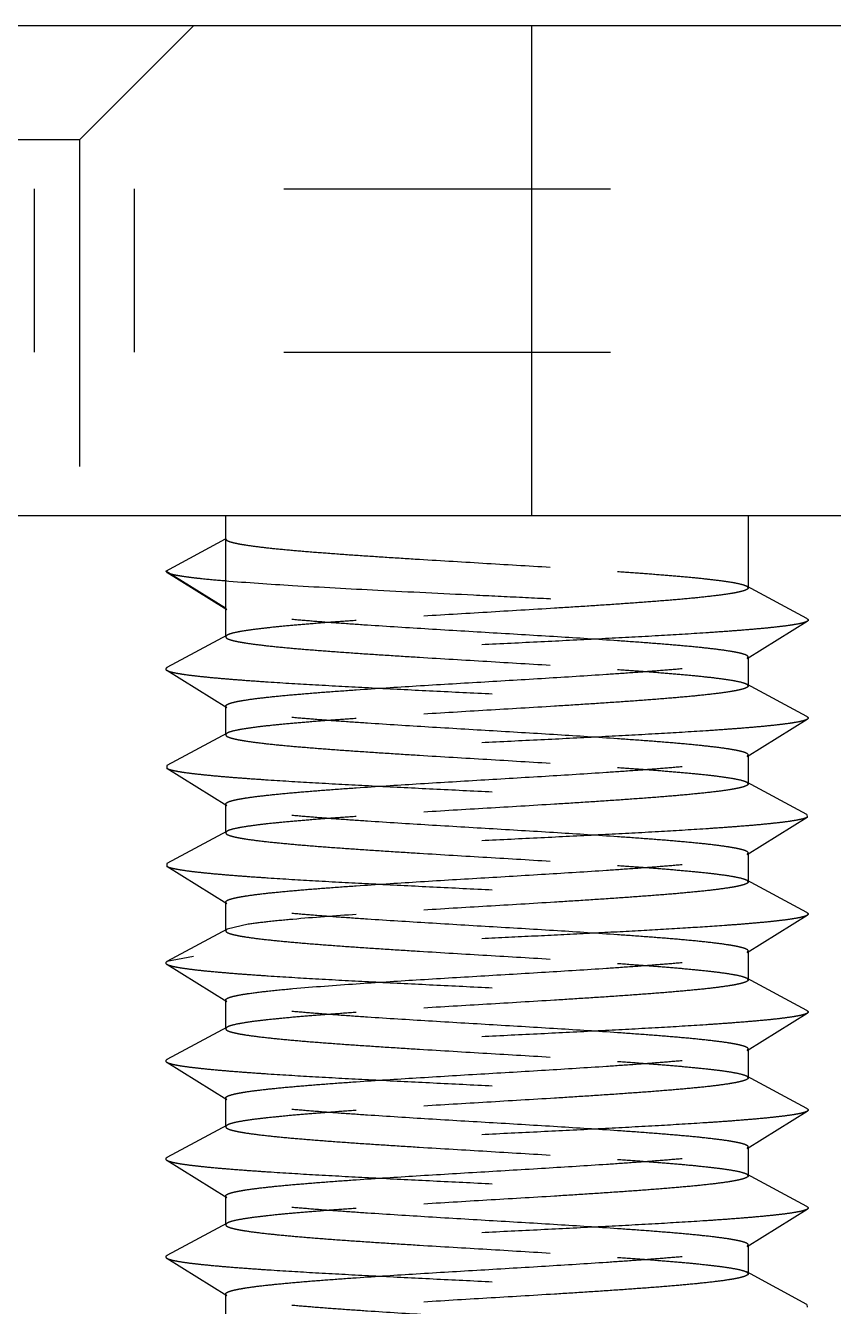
# Model space of a CAD drawing. Header units: inches. Extents: x 504 to 965, y -420 to -94.
# Drawn here: x 872.037 to 874.509, y -336.648 to -332.727 of the extents above; entities that cross this region are included whole.
import ezdxf

# ---------------------------------------------------------------- set-up
doc = ezdxf.new("R2010")
doc.units = ezdxf.units.IN
doc.header["$LTSCALE"] = 10
doc.header["$MEASUREMENT"] = 0
doc.linetypes.add('CENTER', pattern=[0.6, 0.375, -0.075, 0.075, -0.075])
doc.linetypes.add('HIDDEN', pattern=[0.2, 0.1, -0.1])
doc.layers.get('0').update_dxf_attribs({"linetype": 'CONTINUOUS'})
doc.layers.add('DEFAULT_2', color=8, linetype='HIDDEN')

msp = doc.modelspace()

# ---------------------------------------------------------------- linework, layer by layer
at = {"color": 7, "linetype": 'Continuous'}
for p, q in [((577.5555, -332.7269), (895.8513, -332.7269)), ((873.5863, -334.2269), (873.5863, -332.7269)), ((577.5555, -334.2269), (895.8513, -334.2269))]:
    msp.add_line(p, q, dxfattribs=at)
at = {"linetype": 'CENTER'}
msp.add_arc((736.7034, -1690.9897), 1356.7628, 83.2637115, 96.7362885, dxfattribs=at)
at = {"layer": 'DEFAULT_2', "color": 8, "linetype": 'HIDDEN'}
for p, q in [((872.5513, -332.7269), (872.2013, -333.0769)), ((872.2013, -333.0769), (867.9013, -333.0769)), ((872.2013, -333.0769), (872.2013, -334.2269)), ((866.827, -333.2269), (876.2204, -333.2269)), ((872.0635, -333.7269), (872.0635, -333.2269)), ((872.3696, -333.7269), (872.3696, -333.2269)), ((866.827, -333.7269), (876.2204, -333.7269)), ((872.6491, -334.2269), (872.6491, -334.5983)), ((874.2491, -334.2269), (874.2491, -334.4483)), ((872.4656, -334.3969), (872.6491, -334.2983)), ((872.6491, -334.5105), (872.4656, -334.3969)), ((872.4656, -334.3969), (872.4686, -334.4007)), ((872.4686, -334.4007), (872.6528, -334.5151)), ((874.4286, -334.5426), (874.2442, -334.443)), ((874.2442, -334.443), (874.2491, -334.4483)), ((872.6528, -334.5151), (872.6491, -334.5105)), ((874.2454, -334.6651), (874.4296, -334.5507)), ((872.654, -334.593), (872.4695, -334.6926)), ((872.654, -334.593), (872.6491, -334.5983)), ((874.2454, -334.6651), (874.2491, -334.6605)), ((874.2491, -334.6605), (874.2491, -334.7483)), ((872.4686, -334.7007), (872.6528, -334.8151)), ((874.4286, -334.8426), (874.2442, -334.743)), ((874.2442, -334.743), (874.2491, -334.7483)), ((872.6528, -334.8151), (872.6491, -334.8105)), ((872.6491, -334.8105), (872.6491, -334.8983)), ((874.2454, -334.9651), (874.4296, -334.8507)), ((872.654, -334.893), (872.4695, -334.9926)), ((872.654, -334.893), (872.6491, -334.8983)), ((874.2454, -334.9651), (874.2491, -334.9605)), ((874.2491, -334.9605), (874.2491, -335.0483)), ((872.4695, -334.9926), (872.4686, -335.0007)), ((872.4686, -335.0007), (872.6528, -335.1151)), ((874.4286, -335.1426), (874.2442, -335.043)), ((874.2442, -335.043), (874.2491, -335.0483)), ((872.6528, -335.1151), (872.6491, -335.1105)), ((872.6491, -335.1105), (872.6491, -335.1983)), ((874.2454, -335.2651), (874.4296, -335.1507)), ((874.4286, -335.1426), (874.4296, -335.1507)), ((872.654, -335.193), (872.4695, -335.2926)), ((872.654, -335.193), (872.6491, -335.1983)), ((874.2454, -335.2651), (874.2491, -335.2605)), ((874.2491, -335.2605), (874.2491, -335.3483)), ((872.4695, -335.2926), (872.4686, -335.3007)), ((872.4686, -335.3007), (872.6528, -335.4151)), ((874.4286, -335.4426), (874.2442, -335.343)), ((874.2442, -335.343), (874.2491, -335.3483)), ((872.6528, -335.4151), (872.6491, -335.4105)), ((872.6491, -335.4105), (872.6491, -335.4983)), ((874.2454, -335.5651), (874.4296, -335.4507)), ((872.654, -335.493), (872.4695, -335.5926)), ((872.654, -335.493), (872.6491, -335.4983)), ((872.7182, -335.4783), (872.654, -335.493)), ((872.5505, -335.577), (872.4695, -335.5926)), ((874.2454, -335.5651), (874.2491, -335.5605)), ((874.2491, -335.5605), (874.2491, -335.6483)), ((872.4686, -335.6007), (872.6528, -335.7151)), ((874.4286, -335.7426), (874.2442, -335.643)), ((874.2442, -335.643), (874.2491, -335.6483)), ((872.6528, -335.7151), (872.6491, -335.7105)), ((872.6491, -335.7105), (872.6491, -335.7983)), ((874.2454, -335.8651), (874.4296, -335.7507)), ((872.654, -335.793), (872.4695, -335.8926)), ((872.654, -335.793), (872.6491, -335.7983)), ((874.2454, -335.8651), (874.2491, -335.8605)), ((874.2491, -335.8605), (874.2491, -335.9483)), ((872.4686, -335.9007), (872.6528, -336.0151)), ((874.4286, -336.0426), (874.2442, -335.943)), ((874.2442, -335.943), (874.2491, -335.9483)), ((872.6528, -336.0151), (872.6491, -336.0105)), ((872.6491, -336.0105), (872.6491, -336.0983)), ((874.2454, -336.1651), (874.4296, -336.0507)), ((872.654, -336.093), (872.4695, -336.1926)), ((872.654, -336.093), (872.6491, -336.0983)), ((874.2454, -336.1651), (874.2491, -336.1605)), ((874.2491, -336.1605), (874.2491, -336.2483)), ((872.4686, -336.2007), (872.6528, -336.3151)), ((874.4286, -336.3426), (874.2442, -336.243)), ((874.2442, -336.243), (874.2491, -336.2483)), ((872.6528, -336.3151), (872.6491, -336.3105)), ((872.6491, -336.3105), (872.6491, -336.3983)), ((874.2454, -336.4651), (874.4296, -336.3507)), ((872.654, -336.393), (872.4695, -336.4926)), ((872.654, -336.393), (872.6491, -336.3983)), ((874.2454, -336.4651), (874.2491, -336.4605)), ((874.2491, -336.4605), (874.2491, -336.5483)), ((872.4686, -336.5007), (872.6528, -336.6151)), ((874.4286, -336.6426), (874.2442, -336.543)), ((874.2442, -336.543), (874.2491, -336.5483)), ((872.6491, -336.6105), (872.6491, -336.6983)), ((872.6528, -336.6151), (872.6491, -336.6105)), ((874.4286, -336.6426), (874.4296, -336.6507))]:
    msp.add_line(p, q, dxfattribs=at)
for points, knots in [([(872.6491, -334.2983), (872.6491, -334.2995), (872.6505, -334.3014), (872.6531, -334.3031), (872.6576, -334.3054), (872.6655, -334.3081), (872.6774, -334.3111), (872.6926, -334.3142), (872.7192, -334.3186), (872.7602, -334.324), (872.818, -334.3301), (872.8866, -334.3362), (872.9648, -334.3423), (873.0514, -334.3485), (873.1447, -334.3547), (873.278, -334.3631), (873.4491, -334.3733), (873.6515, -334.3854), (873.7848, -334.3939), (873.8491, -334.3983)], [0, 0, 0, 0, 0.002951, 0.005145, 0.007941, 0.015462, 0.025645, 0.038495, 0.053985, 0.092669, 0.1411, 0.19848, 0.263849, 0.336102, 0.414008, 0.496243, 0.668052, 0.839852, 1, 1, 1, 1]), ([(872.4686, -334.4007), (872.4709, -334.4021), (872.4772, -334.4045), (872.4891, -334.4076), (872.5052, -334.4107), (872.5255, -334.4138), (872.55, -334.417), (872.5907, -334.4215), (872.6232, -334.4244), (872.6461, -334.4263)], [0, 0, 0, 0, 0.04471, 0.112491, 0.203751, 0.318314, 0.455838, 0.615766, 1, 1, 1, 1]), ([(873.8491, -334.3983), (873.8752, -334.4001), (873.9251, -334.4036), (873.9964, -334.4092), (874.0603, -334.4147), (874.1158, -334.4202), (874.1621, -334.4256), (874.1987, -334.431), (874.2229, -334.4357), (874.2369, -334.4398), (874.2421, -334.4419), (874.2442, -334.443)], [0, 0, 0, 0, 0.196693, 0.37717, 0.538715, 0.679239, 0.796913, 0.890175, 0.957973, 0.982173, 1, 1, 1, 1]), ([(872.6461, -334.4263), (872.7151, -334.4321), (872.8715, -334.4424), (873.1255, -334.4562), (873.3603, -334.4676), (873.5568, -334.4772), (873.7026, -334.4843), (873.8426, -334.4915), (873.9735, -334.4987), (874.0923, -334.5058), (874.1962, -334.5129), (874.2723, -334.5191), (874.324, -334.5242), (874.3554, -334.5278), (874.3814, -334.5313), (874.4022, -334.5348), (874.4174, -334.5383), (874.4256, -334.541), (874.4286, -334.5426)], [0, 0, 0, 0, 0.116215, 0.263038, 0.427014, 0.510758, 0.5931, 0.672139, 0.746052, 0.813137, 0.871851, 0.920849, 0.941346, 0.959022, 0.973777, 0.985542, 0.994277, 1, 1, 1, 1]), ([(874.2491, -334.4483), (874.2491, -334.4495), (874.2477, -334.4514), (874.2451, -334.4531), (874.2406, -334.4554), (874.2328, -334.4581), (874.2209, -334.4611), (874.2057, -334.4642), (874.1791, -334.4686), (874.1381, -334.4739), (874.0803, -334.48), (874.0117, -334.4862), (873.9334, -334.4923), (873.8469, -334.4985), (873.7536, -334.5047), (873.6202, -334.5131), (873.4492, -334.5233), (873.2467, -334.5354), (873.1134, -334.5439), (873.0491, -334.5483)], [0, 0, 0, 0, 0.002946, 0.005136, 0.007926, 0.015442, 0.025615, 0.038456, 0.053942, 0.09261, 0.141033, 0.198411, 0.263781, 0.33604, 0.413953, 0.496193, 0.668011, 0.839832, 1, 1, 1, 1]), ([(873.8491, -334.6105), (873.7879, -334.6063), (873.661, -334.5981), (873.4679, -334.5866), (873.2737, -334.575), (873.1167, -334.5652), (872.9995, -334.5571), (872.9212, -334.5512), (872.8511, -334.5453), (872.7903, -334.5395), (872.7398, -334.5336), (872.7045, -334.5286), (872.682, -334.5243), (872.6695, -334.5214), (872.66, -334.5185), (872.6548, -334.5163), (872.6528, -334.5151)], [0, 0, 0, 0, 0.153215, 0.317568, 0.482925, 0.639047, 0.710595, 0.776296, 0.835139, 0.886221, 0.928765, 0.962148, 0.975256, 0.985931, 0.994162, 1, 1, 1, 1]), ([(874.4296, -334.5507), (874.4282, -334.5516), (874.4244, -334.5532), (874.4141, -334.5565), (874.3959, -334.5602), (874.368, -334.5645), (874.3322, -334.5688), (874.2888, -334.5732), (874.2382, -334.5776), (874.1808, -334.582), (874.0921, -334.5881), (873.9683, -334.5956), (873.8075, -334.6042), (873.6343, -334.6129), (873.4548, -334.6217), (873.2751, -334.6304), (873.1013, -334.6391), (872.9396, -334.6478), (872.8148, -334.6553), (872.7252, -334.6614), (872.6669, -334.6658), (872.6154, -334.6701), (872.571, -334.6745), (872.5343, -334.6788), (872.5054, -334.6831), (872.4863, -334.6869), (872.4753, -334.6901), (872.4712, -334.6918), (872.4696, -334.6926)], [0, 0, 0, 0, 0.002611, 0.006215, 0.016495, 0.030864, 0.049236, 0.071467, 0.097374, 0.12674, 0.159315, 0.232952, 0.315766, 0.404918, 0.497344, 0.589872, 0.679323, 0.762625, 0.836921, 0.869882, 0.899668, 0.926026, 0.948731, 0.9676, 0.982482, 0.993281, 0.997144, 1, 1, 1, 1]), ([(873.0491, -334.5483), (873.023, -334.5501), (872.9731, -334.5536), (872.9018, -334.5592), (872.8379, -334.5647), (872.7825, -334.5702), (872.7361, -334.5756), (872.6995, -334.581), (872.6753, -334.5857), (872.6613, -334.5898), (872.6561, -334.5919), (872.654, -334.593)], [0, 0, 0, 0, 0.196709, 0.377163, 0.538697, 0.679227, 0.796903, 0.890174, 0.957969, 0.982175, 1, 1, 1, 1]), ([(874.4286, -334.5426), (874.4297, -334.5432), (874.4313, -334.5442), (874.4327, -334.5462), (874.4326, -334.5477), (874.4317, -334.5493), (874.4305, -334.5501), (874.4296, -334.5507)], [0, 0, 0, 0, 0.316104, 0.524236, 0.615623, 0.718573, 1, 1, 1, 1]), ([(872.6491, -334.5983), (872.6491, -334.5995), (872.6505, -334.6014), (872.6531, -334.6031), (872.6576, -334.6054), (872.6655, -334.6081), (872.6774, -334.6111), (872.6926, -334.6142), (872.7192, -334.6186), (872.7602, -334.624), (872.818, -334.6301), (872.8866, -334.6362), (872.9649, -334.6423), (873.0514, -334.6485), (873.1447, -334.6547), (873.278, -334.6631), (873.4491, -334.6733), (873.6515, -334.6854), (873.7848, -334.6939), (873.8491, -334.6983)], [0, 0, 0, 0, 0.002951, 0.005147, 0.007944, 0.015466, 0.025647, 0.038499, 0.05399, 0.092674, 0.141104, 0.198485, 0.263857, 0.336107, 0.414011, 0.496244, 0.668052, 0.839855, 1, 1, 1, 1]), ([(874.2491, -334.6605), (874.2491, -334.6593), (874.2477, -334.6574), (874.2451, -334.6556), (874.2405, -334.6533), (874.2327, -334.6507), (874.2208, -334.6476), (874.2056, -334.6446), (874.179, -334.6401), (874.138, -334.6348), (874.0802, -334.6287), (874.0116, -334.6226), (873.9333, -334.6164), (873.8781, -334.6125), (873.8491, -334.6105)], [0, 0, 0, 0, 0.008786, 0.015321, 0.023648, 0.046042, 0.076335, 0.114577, 0.160673, 0.27577, 0.419851, 0.590553, 0.785114, 1, 1, 1, 1]), ([(873.0491, -334.7605), (873.1103, -334.7563), (873.2372, -334.7481), (873.4303, -334.7366), (873.6245, -334.725), (873.7816, -334.7152), (873.8988, -334.7071), (873.9771, -334.7012), (874.0471, -334.6953), (874.1079, -334.6895), (874.1584, -334.6836), (874.1937, -334.6786), (874.2162, -334.6743), (874.2287, -334.6714), (874.2382, -334.6685), (874.2434, -334.6663), (874.2454, -334.6651)], [0, 0, 0, 0, 0.153219, 0.317585, 0.482945, 0.639064, 0.710611, 0.776315, 0.83516, 0.886237, 0.928778, 0.962155, 0.975262, 0.985932, 0.994163, 1, 1, 1, 1]), ([(872.4696, -334.6926), (872.4685, -334.6932), (872.4669, -334.6942), (872.4655, -334.6962), (872.4656, -334.6977), (872.4665, -334.6993), (872.4677, -334.7001), (872.4686, -334.7007)], [0, 0, 0, 0, 0.316081, 0.524228, 0.615626, 0.718557, 1, 1, 1, 1]), ([(872.4686, -334.7007), (872.47, -334.7016), (872.4738, -334.7032), (872.4841, -334.7065), (872.5023, -334.7102), (872.5302, -334.7145), (872.566, -334.7188), (872.6094, -334.7232), (872.66, -334.7276), (872.7174, -334.732), (872.8061, -334.7381), (872.9299, -334.7456), (873.0907, -334.7542), (873.2639, -334.7629), (873.4434, -334.7717), (873.6231, -334.7804), (873.7969, -334.7891), (873.9586, -334.7978), (874.0834, -334.8053), (874.173, -334.8114), (874.2313, -334.8158), (874.2828, -334.8201), (874.3272, -334.8245), (874.3639, -334.8288), (874.3928, -334.8331), (874.4119, -334.8369), (874.4229, -334.8401), (874.427, -334.8418), (874.4286, -334.8426)], [0, 0, 0, 0, 0.002611, 0.006216, 0.016495, 0.030865, 0.049236, 0.071467, 0.097374, 0.12674, 0.159315, 0.232952, 0.315766, 0.404918, 0.497344, 0.589872, 0.679323, 0.762625, 0.836921, 0.869882, 0.899668, 0.926025, 0.948731, 0.9676, 0.982482, 0.99328, 0.997143, 1, 1, 1, 1]), ([(873.8491, -334.6983), (873.8752, -334.7001), (873.9251, -334.7036), (873.9964, -334.7092), (874.0603, -334.7147), (874.1158, -334.7202), (874.1621, -334.7256), (874.1987, -334.731), (874.2229, -334.7357), (874.2369, -334.7398), (874.2421, -334.7419), (874.2442, -334.743)], [0, 0, 0, 0, 0.196688, 0.377164, 0.538712, 0.679237, 0.796915, 0.890178, 0.957977, 0.982175, 1, 1, 1, 1]), ([(872.6491, -334.8105), (872.6491, -334.8093), (872.6505, -334.8074), (872.6531, -334.8056), (872.6577, -334.8033), (872.6655, -334.8007), (872.6774, -334.7976), (872.6926, -334.7946), (872.7192, -334.7901), (872.7602, -334.7848), (872.818, -334.7787), (872.8867, -334.7726), (872.9649, -334.7664), (873.0201, -334.7625), (873.0491, -334.7605)], [0, 0, 0, 0, 0.008793, 0.015335, 0.023667, 0.046068, 0.076369, 0.114618, 0.160717, 0.275825, 0.419907, 0.590602, 0.785144, 1, 1, 1, 1]), ([(874.2491, -334.7483), (874.2491, -334.7495), (874.2477, -334.7514), (874.2451, -334.7531), (874.2406, -334.7554), (874.2328, -334.7581), (874.2209, -334.7611), (874.2057, -334.7642), (874.1791, -334.7686), (874.1381, -334.7739), (874.0803, -334.78), (874.0117, -334.7862), (873.9334, -334.7923), (873.8469, -334.7985), (873.7536, -334.8047), (873.6202, -334.8131), (873.4491, -334.8233), (873.2467, -334.8354), (873.1134, -334.8439), (873.0491, -334.8483)], [0, 0, 0, 0, 0.002947, 0.005136, 0.007927, 0.015443, 0.025617, 0.038458, 0.053945, 0.092616, 0.141039, 0.198415, 0.263784, 0.336042, 0.413954, 0.496196, 0.668015, 0.839831, 1, 1, 1, 1]), ([(873.8491, -334.9105), (873.7879, -334.9063), (873.661, -334.8981), (873.4679, -334.8866), (873.2737, -334.875), (873.1167, -334.8652), (872.9995, -334.8571), (872.9212, -334.8512), (872.8511, -334.8453), (872.7903, -334.8395), (872.7398, -334.8336), (872.7045, -334.8286), (872.682, -334.8243), (872.6695, -334.8214), (872.66, -334.8185), (872.6548, -334.8163), (872.6528, -334.8151)], [0, 0, 0, 0, 0.153219, 0.317574, 0.482931, 0.639056, 0.710605, 0.776306, 0.83515, 0.886228, 0.928771, 0.962153, 0.97526, 0.985931, 0.994163, 1, 1, 1, 1]), ([(874.4286, -334.8426), (874.4297, -334.8432), (874.4313, -334.8442), (874.4327, -334.8462), (874.4326, -334.8477), (874.4317, -334.8493), (874.4305, -334.8501), (874.4296, -334.8507)], [0, 0, 0, 0, 0.316082, 0.524236, 0.615651, 0.718581, 1, 1, 1, 1]), ([(874.4296, -334.8507), (874.4282, -334.8516), (874.4244, -334.8532), (874.4141, -334.8565), (874.3959, -334.8602), (874.368, -334.8645), (874.3322, -334.8688), (874.2888, -334.8732), (874.2382, -334.8776), (874.1808, -334.882), (874.0921, -334.8881), (873.9683, -334.8956), (873.8075, -334.9042), (873.6343, -334.9129), (873.4548, -334.9217), (873.2751, -334.9304), (873.1013, -334.9391), (872.9396, -334.9478), (872.8148, -334.9553), (872.7252, -334.9614), (872.6669, -334.9658), (872.6154, -334.9701), (872.571, -334.9745), (872.5343, -334.9788), (872.5054, -334.9831), (872.4863, -334.9869), (872.4753, -334.9901), (872.4712, -334.9918), (872.4695, -334.9926)], [0, 0, 0, 0, 0.002611, 0.006217, 0.016495, 0.030866, 0.049236, 0.071468, 0.097374, 0.126741, 0.159315, 0.232952, 0.315766, 0.404918, 0.497344, 0.589872, 0.679323, 0.762625, 0.836921, 0.869881, 0.899668, 0.926024, 0.948731, 0.967599, 0.982482, 0.993279, 0.997143, 1, 1, 1, 1]), ([(873.0491, -334.8483), (873.023, -334.8501), (872.9731, -334.8536), (872.9018, -334.8592), (872.8379, -334.8647), (872.7824, -334.8702), (872.7361, -334.8756), (872.6995, -334.881), (872.6753, -334.8857), (872.6613, -334.8898), (872.6561, -334.8919), (872.654, -334.893)], [0, 0, 0, 0, 0.196694, 0.377169, 0.538708, 0.679229, 0.796904, 0.89017, 0.957973, 0.982173, 1, 1, 1, 1]), ([(872.6491, -334.8983), (872.6491, -334.8995), (872.6505, -334.9014), (872.6531, -334.9031), (872.6576, -334.9054), (872.6655, -334.9081), (872.6774, -334.9111), (872.6926, -334.9142), (872.7192, -334.9186), (872.7601, -334.924), (872.818, -334.9301), (872.8866, -334.9362), (872.9648, -334.9423), (873.0514, -334.9485), (873.1447, -334.9547), (873.278, -334.9631), (873.4491, -334.9733), (873.6515, -334.9854), (873.7848, -334.9939), (873.8491, -334.9983)], [0, 0, 0, 0, 0.002951, 0.005144, 0.007939, 0.015463, 0.025642, 0.03849, 0.053982, 0.092659, 0.141089, 0.19847, 0.263839, 0.336093, 0.413997, 0.496228, 0.668038, 0.839847, 1, 1, 1, 1]), ([(874.2491, -334.9605), (874.2491, -334.9593), (874.2477, -334.9574), (874.2451, -334.9556), (874.2406, -334.9533), (874.2327, -334.9507), (874.2208, -334.9476), (874.2056, -334.9446), (874.179, -334.9401), (874.138, -334.9348), (874.0802, -334.9287), (874.0116, -334.9226), (873.9333, -334.9164), (873.8781, -334.9125), (873.8491, -334.9105)], [0, 0, 0, 0, 0.008781, 0.015312, 0.023635, 0.04602, 0.076306, 0.114544, 0.160637, 0.275732, 0.419816, 0.590523, 0.785097, 1, 1, 1, 1]), ([(873.0491, -335.0605), (873.1103, -335.0563), (873.2372, -335.0481), (873.4303, -335.0366), (873.6245, -335.025), (873.7816, -335.0152), (873.8988, -335.0071), (873.9771, -335.0012), (874.0471, -334.9953), (874.1079, -334.9895), (874.1584, -334.9836), (874.1937, -334.9786), (874.2162, -334.9743), (874.2287, -334.9714), (874.2382, -334.9685), (874.2434, -334.9663), (874.2454, -334.9651)], [0, 0, 0, 0, 0.153218, 0.317584, 0.482947, 0.639065, 0.710611, 0.776314, 0.835159, 0.886236, 0.928778, 0.962156, 0.975263, 0.985933, 0.994163, 1, 1, 1, 1]), ([(873.8491, -334.9983), (873.8752, -335.0001), (873.9251, -335.0036), (873.9964, -335.0092), (874.0603, -335.0147), (874.1158, -335.0202), (874.1621, -335.0256), (874.1987, -335.031), (874.2229, -335.0357), (874.2369, -335.0398), (874.2421, -335.0419), (874.2442, -335.043)], [0, 0, 0, 0, 0.196687, 0.377166, 0.538714, 0.67924, 0.796917, 0.890181, 0.95798, 0.982176, 1, 1, 1, 1]), ([(872.4686, -335.0007), (872.47, -335.0016), (872.4738, -335.0032), (872.4841, -335.0065), (872.5023, -335.0102), (872.5302, -335.0145), (872.566, -335.0188), (872.6094, -335.0232), (872.66, -335.0276), (872.7174, -335.032), (872.8061, -335.0381), (872.9299, -335.0456), (873.0907, -335.0542), (873.2639, -335.0629), (873.4434, -335.0717), (873.6231, -335.0804), (873.7969, -335.0891), (873.9586, -335.0978), (874.0834, -335.1053), (874.173, -335.1114), (874.2313, -335.1158), (874.2828, -335.1201), (874.3272, -335.1245), (874.3639, -335.1288), (874.3928, -335.1331), (874.4119, -335.1369), (874.4229, -335.1401), (874.427, -335.1418), (874.4286, -335.1426)], [0, 0, 0, 0, 0.002611, 0.006217, 0.016495, 0.030866, 0.049236, 0.071468, 0.097374, 0.126741, 0.159315, 0.232952, 0.315766, 0.404918, 0.497344, 0.589872, 0.679323, 0.762625, 0.836921, 0.869881, 0.899668, 0.926024, 0.948731, 0.967598, 0.982482, 0.993279, 0.997142, 1, 1, 1, 1]), ([(872.6491, -335.1105), (872.6491, -335.1093), (872.6505, -335.1074), (872.6531, -335.1056), (872.6577, -335.1033), (872.6655, -335.1006), (872.6774, -335.0976), (872.6926, -335.0946), (872.7193, -335.0901), (872.7602, -335.0848), (872.818, -335.0787), (872.8867, -335.0726), (872.9649, -335.0664), (873.0201, -335.0625), (873.0491, -335.0605)], [0, 0, 0, 0, 0.008795, 0.015339, 0.023673, 0.046078, 0.076382, 0.114633, 0.160732, 0.27584, 0.41992, 0.590611, 0.785151, 1, 1, 1, 1]), ([(874.2491, -335.0483), (874.2491, -335.0495), (874.2477, -335.0514), (874.2451, -335.0531), (874.2406, -335.0554), (874.2328, -335.0581), (874.2209, -335.0611), (874.2057, -335.0642), (874.1791, -335.0686), (874.1381, -335.0739), (874.0803, -335.08), (874.0117, -335.0862), (873.9335, -335.0923), (873.8469, -335.0985), (873.7536, -335.1047), (873.6203, -335.1131), (873.4492, -335.1233), (873.2468, -335.1354), (873.1134, -335.1439), (873.0491, -335.1483)], [0, 0, 0, 0, 0.002946, 0.005135, 0.007925, 0.01544, 0.025613, 0.038453, 0.053939, 0.092609, 0.141032, 0.198407, 0.263774, 0.33603, 0.413943, 0.496185, 0.668011, 0.839829, 1, 1, 1, 1]), ([(873.8491, -335.2105), (873.7879, -335.2063), (873.661, -335.1981), (873.4679, -335.1866), (873.2737, -335.175), (873.1167, -335.1652), (872.9995, -335.1571), (872.9212, -335.1512), (872.8511, -335.1453), (872.7903, -335.1395), (872.7398, -335.1336), (872.7045, -335.1286), (872.682, -335.1243), (872.6695, -335.1214), (872.66, -335.1185), (872.6548, -335.1163), (872.6528, -335.1151)], [0, 0, 0, 0, 0.153219, 0.317575, 0.482929, 0.639053, 0.710603, 0.776306, 0.83515, 0.886228, 0.92877, 0.962153, 0.97526, 0.985931, 0.994164, 1, 1, 1, 1]), ([(874.4296, -335.1507), (874.4282, -335.1516), (874.4244, -335.1532), (874.4141, -335.1565), (874.3959, -335.1602), (874.368, -335.1645), (874.3322, -335.1688), (874.2888, -335.1732), (874.2382, -335.1776), (874.1808, -335.182), (874.0921, -335.1881), (873.9683, -335.1956), (873.8075, -335.2042), (873.6343, -335.2129), (873.4548, -335.2217), (873.2751, -335.2304), (873.1013, -335.2391), (872.9396, -335.2478), (872.8148, -335.2553), (872.7252, -335.2614), (872.6669, -335.2658), (872.6154, -335.2701), (872.571, -335.2745), (872.5343, -335.2788), (872.5054, -335.2831), (872.4863, -335.2869), (872.4753, -335.2901), (872.4712, -335.2918), (872.4695, -335.2926)], [0, 0, 0, 0, 0.002611, 0.006217, 0.016495, 0.030866, 0.049236, 0.071468, 0.097374, 0.126741, 0.159315, 0.232952, 0.315766, 0.404918, 0.497344, 0.589872, 0.679323, 0.762625, 0.836921, 0.869881, 0.899668, 0.926024, 0.948731, 0.967598, 0.982482, 0.993279, 0.997142, 1, 1, 1, 1]), ([(873.0491, -335.1483), (873.023, -335.1501), (872.9731, -335.1536), (872.9018, -335.1592), (872.8379, -335.1647), (872.7824, -335.1702), (872.7361, -335.1756), (872.6995, -335.181), (872.6753, -335.1857), (872.6613, -335.1898), (872.6561, -335.1919), (872.654, -335.193)], [0, 0, 0, 0, 0.196695, 0.377171, 0.538714, 0.679235, 0.796907, 0.890171, 0.957972, 0.982173, 1, 1, 1, 1]), ([(872.6491, -335.1983), (872.6491, -335.1995), (872.6505, -335.2014), (872.6531, -335.2031), (872.6576, -335.2054), (872.6654, -335.2081), (872.6774, -335.2111), (872.6926, -335.2142), (872.7192, -335.2186), (872.7601, -335.2239), (872.8179, -335.23), (872.8866, -335.2362), (872.9648, -335.2423), (873.0513, -335.2485), (873.1446, -335.2547), (873.278, -335.2631), (873.4491, -335.2733), (873.6515, -335.2854), (873.7848, -335.2939), (873.8491, -335.2983)], [0, 0, 0, 0, 0.002949, 0.00514, 0.007933, 0.015453, 0.025628, 0.038472, 0.05396, 0.092632, 0.141056, 0.198435, 0.263805, 0.336061, 0.41397, 0.496206, 0.668022, 0.839839, 1, 1, 1, 1]), ([(874.2491, -335.2605), (874.2491, -335.2593), (874.2477, -335.2574), (874.2451, -335.2556), (874.2406, -335.2533), (874.2327, -335.2507), (874.2208, -335.2476), (874.2056, -335.2446), (874.179, -335.2401), (874.1381, -335.2348), (874.0802, -335.2287), (874.0116, -335.2226), (873.9334, -335.2164), (873.8781, -335.2125), (873.8491, -335.2105)], [0, 0, 0, 0, 0.008779, 0.015303, 0.023617, 0.045999, 0.076283, 0.11451, 0.160603, 0.275693, 0.419792, 0.590503, 0.785066, 1, 1, 1, 1]), ([(873.0491, -335.3605), (873.1103, -335.3563), (873.2372, -335.3481), (873.4303, -335.3366), (873.6245, -335.325), (873.7816, -335.3152), (873.8987, -335.3071), (873.977, -335.3012), (874.0471, -335.2953), (874.1079, -335.2895), (874.1584, -335.2836), (874.1937, -335.2786), (874.2162, -335.2743), (874.2287, -335.2714), (874.2382, -335.2685), (874.2434, -335.2663), (874.2454, -335.2651)], [0, 0, 0, 0, 0.153216, 0.31758, 0.482942, 0.639062, 0.710609, 0.776311, 0.835154, 0.886236, 0.928777, 0.962154, 0.975263, 0.985935, 0.994162, 1, 1, 1, 1]), ([(872.4686, -335.3007), (872.47, -335.3016), (872.4738, -335.3032), (872.4841, -335.3065), (872.5023, -335.3102), (872.5302, -335.3145), (872.566, -335.3188), (872.6094, -335.3232), (872.66, -335.3276), (872.7174, -335.332), (872.8061, -335.3381), (872.9299, -335.3456), (873.0907, -335.3542), (873.2639, -335.3629), (873.4434, -335.3717), (873.6231, -335.3804), (873.7969, -335.3891), (873.9586, -335.3978), (874.0834, -335.4053), (874.173, -335.4114), (874.2313, -335.4158), (874.2828, -335.4201), (874.3272, -335.4245), (874.3639, -335.4288), (874.3928, -335.4331), (874.4119, -335.4369), (874.4229, -335.4401), (874.427, -335.4418), (874.4286, -335.4426)], [0, 0, 0, 0, 0.00261, 0.006217, 0.016495, 0.030865, 0.049236, 0.071468, 0.097374, 0.126741, 0.159315, 0.232952, 0.315766, 0.404918, 0.497344, 0.589872, 0.679323, 0.762625, 0.836921, 0.869881, 0.899668, 0.926024, 0.948731, 0.967599, 0.982482, 0.993279, 0.997142, 1, 1, 1, 1]), ([(873.8491, -335.2983), (873.8752, -335.3001), (873.9251, -335.3036), (873.9964, -335.3092), (874.0603, -335.3147), (874.1158, -335.3202), (874.1621, -335.3256), (874.1987, -335.331), (874.2229, -335.3357), (874.2369, -335.3398), (874.2421, -335.3419), (874.2442, -335.343)], [0, 0, 0, 0, 0.196706, 0.377159, 0.538698, 0.67923, 0.796907, 0.890176, 0.957971, 0.982175, 1, 1, 1, 1]), ([(874.2491, -335.3483), (874.2491, -335.3495), (874.2477, -335.3514), (874.2451, -335.3531), (874.2406, -335.3554), (874.2328, -335.3581), (874.2208, -335.3611), (874.2056, -335.3642), (874.179, -335.3686), (874.1381, -335.3739), (874.0803, -335.38), (874.0116, -335.3862), (873.9334, -335.3923), (873.8469, -335.3985), (873.7536, -335.4047), (873.6202, -335.4131), (873.4491, -335.4233), (873.2467, -335.4354), (873.1134, -335.4439), (873.0491, -335.4483)], [0, 0, 0, 0, 0.002948, 0.005141, 0.007935, 0.015452, 0.025627, 0.038475, 0.053962, 0.092639, 0.141064, 0.198443, 0.263812, 0.336063, 0.413972, 0.496211, 0.66803, 0.839842, 1, 1, 1, 1]), ([(872.6491, -335.4105), (872.6491, -335.4093), (872.6505, -335.4074), (872.6531, -335.4056), (872.6577, -335.4033), (872.6655, -335.4007), (872.6774, -335.3976), (872.6926, -335.3946), (872.7192, -335.3901), (872.7602, -335.3848), (872.818, -335.3787), (872.8867, -335.3726), (872.9649, -335.3664), (873.0201, -335.3625), (873.0491, -335.3605)], [0, 0, 0, 0, 0.008794, 0.015336, 0.023669, 0.046072, 0.076374, 0.114624, 0.160722, 0.275827, 0.419908, 0.590601, 0.785144, 1, 1, 1, 1]), ([(873.8491, -335.5105), (873.7879, -335.5063), (873.661, -335.4981), (873.4679, -335.4866), (873.2737, -335.475), (873.1167, -335.4652), (872.9995, -335.4571), (872.9212, -335.4512), (872.8511, -335.4453), (872.7903, -335.4395), (872.7398, -335.4336), (872.7045, -335.4286), (872.682, -335.4243), (872.6695, -335.4214), (872.66, -335.4185), (872.6548, -335.4163), (872.6528, -335.4151)], [0, 0, 0, 0, 0.153218, 0.317576, 0.482929, 0.639051, 0.710601, 0.776305, 0.835151, 0.886229, 0.928771, 0.962152, 0.97526, 0.985931, 0.994163, 1, 1, 1, 1]), ([(874.4296, -335.4507), (874.4284, -335.4515), (874.4252, -335.4529), (874.4165, -335.4558), (874.4015, -335.4592), (874.3787, -335.463), (874.3495, -335.4668), (874.3143, -335.4707), (874.2731, -335.4746), (874.2262, -335.4785), (874.1536, -335.484), (874.0513, -335.4906), (873.917, -335.4984), (873.77, -335.5061), (873.6142, -335.5139), (873.4539, -335.5217), (873.2935, -335.5295), (873.1373, -335.5373), (872.9896, -335.545), (872.8544, -335.5528), (872.7355, -335.5605), (872.6359, -335.5681), (872.5765, -335.5739), (872.5505, -335.577)], [0, 0, 0, 0, 0.002373, 0.005566, 0.014479, 0.026777, 0.042414, 0.061292, 0.083297, 0.108279, 0.136075, 0.199334, 0.271367, 0.350218, 0.433747, 0.519682, 0.605686, 0.689422, 0.768611, 0.841106, 0.904935, 0.958381, 1, 1, 1, 1]), ([(873.0491, -335.4483), (872.9842, -335.4528), (872.8938, -335.4594), (872.7835, -335.4699), (872.7381, -335.4754), (872.7182, -335.4783)], [0, 0, 0, 0, 0.587233, 0.818339, 1, 1, 1, 1]), ([(874.4286, -335.4426), (874.4297, -335.4432), (874.4313, -335.4442), (874.4327, -335.4462), (874.4326, -335.4477), (874.4317, -335.4493), (874.4305, -335.4501), (874.4296, -335.4507)], [0, 0, 0, 0, 0.316234, 0.52428, 0.615716, 0.718695, 1, 1, 1, 1]), ([(872.6491, -335.4983), (872.6491, -335.4995), (872.6505, -335.5014), (872.6531, -335.5031), (872.6576, -335.5054), (872.6654, -335.5081), (872.6774, -335.5111), (872.6926, -335.5142), (872.7192, -335.5186), (872.7601, -335.5239), (872.8179, -335.53), (872.8866, -335.5362), (872.9648, -335.5423), (873.0513, -335.5485), (873.1447, -335.5547), (873.278, -335.5631), (873.4491, -335.5733), (873.6515, -335.5854), (873.7848, -335.5939), (873.8491, -335.5983)], [0, 0, 0, 0, 0.00295, 0.005141, 0.007933, 0.015451, 0.025629, 0.038473, 0.053961, 0.092635, 0.141061, 0.198439, 0.263811, 0.336068, 0.413978, 0.496216, 0.668027, 0.83984, 1, 1, 1, 1]), ([(874.2491, -335.5605), (874.2491, -335.5593), (874.2477, -335.5574), (874.2451, -335.5556), (874.2406, -335.5533), (874.2327, -335.5507), (874.2208, -335.5476), (874.2056, -335.5446), (874.179, -335.5401), (874.138, -335.5348), (874.0802, -335.5287), (874.0116, -335.5226), (873.9334, -335.5164), (873.8781, -335.5125), (873.8491, -335.5105)], [0, 0, 0, 0, 0.008781, 0.015307, 0.023623, 0.046009, 0.076296, 0.114525, 0.16062, 0.275713, 0.419813, 0.590521, 0.785076, 1, 1, 1, 1]), ([(873.0491, -335.6605), (873.1103, -335.6563), (873.2372, -335.6481), (873.4303, -335.6366), (873.6245, -335.625), (873.7815, -335.6152), (873.8987, -335.6071), (873.977, -335.6012), (874.0471, -335.5953), (874.1079, -335.5895), (874.1584, -335.5836), (874.1937, -335.5786), (874.2162, -335.5743), (874.2287, -335.5714), (874.2382, -335.5685), (874.2434, -335.5663), (874.2454, -335.5651)], [0, 0, 0, 0, 0.153216, 0.317576, 0.482938, 0.639061, 0.710608, 0.776309, 0.835151, 0.886233, 0.928775, 0.962153, 0.975263, 0.985934, 0.994162, 1, 1, 1, 1]), ([(872.4695, -335.5926), (872.4685, -335.5932), (872.4669, -335.5942), (872.4655, -335.5962), (872.4656, -335.5977), (872.4665, -335.5993), (872.4677, -335.6001), (872.4686, -335.6007)], [0, 0, 0, 0, 0.316177, 0.5242, 0.615642, 0.718646, 1, 1, 1, 1]), ([(872.4686, -335.6007), (872.47, -335.6016), (872.4738, -335.6032), (872.4841, -335.6065), (872.5023, -335.6102), (872.5302, -335.6145), (872.566, -335.6188), (872.6094, -335.6232), (872.66, -335.6276), (872.7174, -335.632), (872.8061, -335.6381), (872.9299, -335.6456), (873.0907, -335.6542), (873.2639, -335.6629), (873.4434, -335.6717), (873.6231, -335.6804), (873.7969, -335.6891), (873.9586, -335.6978), (874.0834, -335.7053), (874.173, -335.7114), (874.2313, -335.7158), (874.2828, -335.7201), (874.3272, -335.7245), (874.3639, -335.7288), (874.3928, -335.7331), (874.4119, -335.7369), (874.4229, -335.7401), (874.427, -335.7418), (874.4286, -335.7426)], [0, 0, 0, 0, 0.002609, 0.006215, 0.016495, 0.030864, 0.049236, 0.071466, 0.097374, 0.12674, 0.159315, 0.232952, 0.315767, 0.404918, 0.497345, 0.589873, 0.679323, 0.762625, 0.836921, 0.869882, 0.899668, 0.926025, 0.948731, 0.9676, 0.982482, 0.993281, 0.997142, 1, 1, 1, 1]), ([(873.8491, -335.5983), (873.8752, -335.6001), (873.9251, -335.6036), (873.9964, -335.6092), (874.0603, -335.6147), (874.1158, -335.6202), (874.1621, -335.6256), (874.1987, -335.631), (874.2229, -335.6357), (874.2369, -335.6398), (874.2421, -335.6419), (874.2442, -335.643)], [0, 0, 0, 0, 0.196709, 0.377162, 0.538697, 0.679227, 0.796903, 0.890174, 0.95797, 0.982175, 1, 1, 1, 1]), ([(872.7182, -335.6905), (872.7381, -335.6876), (872.7835, -335.6821), (872.8938, -335.6716), (872.9842, -335.6649), (873.0491, -335.6605)], [0, 0, 0, 0, 0.181661, 0.412767, 1, 1, 1, 1]), ([(874.2491, -335.6483), (874.2491, -335.6495), (874.2477, -335.6514), (874.2451, -335.6531), (874.2406, -335.6554), (874.2327, -335.6581), (874.2208, -335.6611), (874.2056, -335.6642), (874.179, -335.6686), (874.138, -335.674), (874.0802, -335.6801), (874.0116, -335.6862), (873.9334, -335.6923), (873.8468, -335.6985), (873.7535, -335.7047), (873.6202, -335.7131), (873.4491, -335.7233), (873.2467, -335.7354), (873.1134, -335.7439), (873.0491, -335.7483)], [0, 0, 0, 0, 0.002951, 0.005146, 0.007942, 0.015464, 0.025643, 0.038495, 0.053986, 0.092668, 0.141097, 0.198479, 0.263849, 0.3361, 0.414004, 0.496239, 0.668049, 0.839853, 1, 1, 1, 1]), ([(872.6491, -335.7105), (872.6491, -335.7096), (872.6503, -335.7074), (872.654, -335.7051), (872.6595, -335.7026), (872.6672, -335.7002), (872.677, -335.6977), (872.6942, -335.6942), (872.7082, -335.692), (872.7182, -335.6905)], [0, 0, 0, 0, 0.037122, 0.093282, 0.175009, 0.284195, 0.421469, 0.586803, 1, 1, 1, 1]), ([(873.8491, -335.8105), (873.7879, -335.8063), (873.661, -335.7981), (873.4679, -335.7866), (873.2737, -335.775), (873.1167, -335.7652), (872.9995, -335.7571), (872.9212, -335.7512), (872.8511, -335.7453), (872.7903, -335.7395), (872.7398, -335.7336), (872.7045, -335.7286), (872.682, -335.7243), (872.6695, -335.7214), (872.66, -335.7185), (872.6548, -335.7163), (872.6528, -335.7151)], [0, 0, 0, 0, 0.153218, 0.317581, 0.482939, 0.63906, 0.710609, 0.776313, 0.835158, 0.886237, 0.928777, 0.962156, 0.975262, 0.985934, 0.994165, 1, 1, 1, 1]), ([(874.4286, -335.7426), (874.4297, -335.7432), (874.4313, -335.7442), (874.4327, -335.7462), (874.4326, -335.7477), (874.4317, -335.7493), (874.4305, -335.7501), (874.4296, -335.7507)], [0, 0, 0, 0, 0.31624, 0.524287, 0.615693, 0.718671, 1, 1, 1, 1]), ([(874.4296, -335.7507), (874.4282, -335.7516), (874.4244, -335.7532), (874.4141, -335.7565), (874.3959, -335.7602), (874.368, -335.7645), (874.3322, -335.7688), (874.2888, -335.7732), (874.2382, -335.7776), (874.1808, -335.782), (874.0921, -335.7881), (873.9683, -335.7956), (873.8075, -335.8042), (873.6343, -335.8129), (873.4548, -335.8217), (873.2751, -335.8304), (873.1013, -335.8391), (872.9396, -335.8478), (872.8148, -335.8553), (872.7252, -335.8614), (872.6669, -335.8658), (872.6154, -335.8701), (872.571, -335.8745), (872.5343, -335.8788), (872.5054, -335.8831), (872.4863, -335.8869), (872.4753, -335.8901), (872.4712, -335.8918), (872.4696, -335.8926)], [0, 0, 0, 0, 0.002609, 0.006215, 0.016495, 0.030863, 0.049236, 0.071466, 0.097374, 0.126739, 0.159315, 0.232952, 0.315766, 0.404918, 0.497344, 0.589872, 0.679323, 0.762625, 0.836921, 0.869883, 0.899668, 0.926026, 0.948731, 0.967601, 0.982482, 0.993281, 0.997143, 1, 1, 1, 1]), ([(873.0491, -335.7483), (873.023, -335.7501), (872.9731, -335.7536), (872.9018, -335.7592), (872.8379, -335.7647), (872.7824, -335.7702), (872.7361, -335.7756), (872.6995, -335.781), (872.6753, -335.7857), (872.6613, -335.7898), (872.6561, -335.7919), (872.654, -335.793)], [0, 0, 0, 0, 0.196689, 0.377166, 0.538713, 0.679238, 0.796915, 0.890177, 0.957976, 0.982174, 1, 1, 1, 1]), ([(872.6491, -335.7983), (872.6491, -335.7995), (872.6505, -335.8014), (872.6531, -335.8031), (872.6576, -335.8054), (872.6654, -335.8081), (872.6773, -335.8111), (872.6925, -335.8142), (872.7191, -335.8186), (872.7601, -335.8239), (872.8179, -335.83), (872.8865, -335.8362), (872.9648, -335.8423), (873.0513, -335.8485), (873.1446, -335.8547), (873.278, -335.8631), (873.4491, -335.8733), (873.6515, -335.8854), (873.7848, -335.8939), (873.8491, -335.8983)], [0, 0, 0, 0, 0.002947, 0.005136, 0.007926, 0.015443, 0.025616, 0.038457, 0.053944, 0.092614, 0.141037, 0.198413, 0.263783, 0.336041, 0.413953, 0.496195, 0.668014, 0.839831, 1, 1, 1, 1]), ([(874.2491, -335.8605), (874.2491, -335.8593), (874.2477, -335.8574), (874.2451, -335.8556), (874.2405, -335.8533), (874.2327, -335.8507), (874.2208, -335.8476), (874.2056, -335.8446), (874.179, -335.8401), (874.138, -335.8348), (874.0802, -335.8287), (874.0116, -335.8226), (873.9333, -335.8164), (873.8781, -335.8125), (873.8491, -335.8105)], [0, 0, 0, 0, 0.008791, 0.015325, 0.02365, 0.046051, 0.07635, 0.11459, 0.160691, 0.27579, 0.419886, 0.590583, 0.785113, 1, 1, 1, 1]), ([(872.4696, -335.8926), (872.4685, -335.8932), (872.4669, -335.8942), (872.4655, -335.8962), (872.4656, -335.8977), (872.4665, -335.8993), (872.4677, -335.9001), (872.4686, -335.9007)], [0, 0, 0, 0, 0.316188, 0.524273, 0.615666, 0.718639, 1, 1, 1, 1]), ([(872.4686, -335.9007), (872.47, -335.9016), (872.4738, -335.9032), (872.4841, -335.9065), (872.5023, -335.9102), (872.5302, -335.9145), (872.566, -335.9188), (872.6094, -335.9232), (872.66, -335.9276), (872.7174, -335.932), (872.8061, -335.9381), (872.9299, -335.9456), (873.0907, -335.9542), (873.2639, -335.9629), (873.4434, -335.9717), (873.6231, -335.9804), (873.7969, -335.9891), (873.9586, -335.9978), (874.0834, -336.0053), (874.173, -336.0114), (874.2313, -336.0158), (874.2828, -336.0201), (874.3272, -336.0245), (874.3639, -336.0288), (874.3928, -336.0331), (874.4119, -336.0369), (874.4229, -336.0401), (874.427, -336.0418), (874.4286, -336.0426)], [0, 0, 0, 0, 0.00261, 0.006214, 0.016495, 0.030863, 0.049236, 0.071466, 0.097374, 0.126739, 0.159315, 0.232952, 0.315766, 0.404918, 0.497344, 0.589872, 0.679323, 0.762625, 0.836921, 0.869883, 0.899668, 0.926026, 0.948731, 0.967601, 0.982482, 0.993282, 0.997143, 1, 1, 1, 1]), ([(873.0491, -335.9605), (873.1103, -335.9563), (873.2372, -335.9481), (873.4303, -335.9366), (873.6245, -335.925), (873.7815, -335.9152), (873.8987, -335.9071), (873.977, -335.9012), (874.0471, -335.8953), (874.1079, -335.8895), (874.1584, -335.8836), (874.1937, -335.8786), (874.2162, -335.8743), (874.2287, -335.8714), (874.2382, -335.8685), (874.2434, -335.8663), (874.2454, -335.8651)], [0, 0, 0, 0, 0.153218, 0.317574, 0.482933, 0.639057, 0.710606, 0.776307, 0.835148, 0.88623, 0.928773, 0.962152, 0.975262, 0.985934, 0.994162, 1, 1, 1, 1]), ([(873.8491, -335.8983), (873.8752, -335.9001), (873.9251, -335.9036), (873.9964, -335.9092), (874.0603, -335.9147), (874.1158, -335.9202), (874.1621, -335.9256), (874.1987, -335.931), (874.2229, -335.9357), (874.2369, -335.9398), (874.2421, -335.9419), (874.2442, -335.943)], [0, 0, 0, 0, 0.196694, 0.377168, 0.538707, 0.679228, 0.796904, 0.890171, 0.957973, 0.982173, 1, 1, 1, 1]), ([(872.6491, -336.0105), (872.6491, -336.0093), (872.6505, -336.0074), (872.6531, -336.0056), (872.6576, -336.0033), (872.6655, -336.0007), (872.6774, -335.9976), (872.6926, -335.9946), (872.7192, -335.9901), (872.7602, -335.9848), (872.818, -335.9787), (872.8866, -335.9726), (872.9649, -335.9664), (873.0201, -335.9625), (873.0491, -335.9605)], [0, 0, 0, 0, 0.008784, 0.015319, 0.023645, 0.046036, 0.076327, 0.114569, 0.160663, 0.27576, 0.419842, 0.590545, 0.785109, 1, 1, 1, 1]), ([(874.2491, -335.9483), (874.2491, -335.9495), (874.2477, -335.9514), (874.2451, -335.9531), (874.2406, -335.9554), (874.2327, -335.9581), (874.2208, -335.9611), (874.2056, -335.9642), (874.179, -335.9686), (874.1381, -335.974), (874.0802, -335.9801), (874.0116, -335.9862), (873.9334, -335.9923), (873.8468, -335.9985), (873.7535, -336.0047), (873.6202, -336.0131), (873.4491, -336.0233), (873.2467, -336.0354), (873.1134, -336.0439), (873.0491, -336.0483)], [0, 0, 0, 0, 0.002952, 0.005145, 0.00794, 0.015464, 0.025644, 0.038492, 0.053984, 0.092663, 0.141093, 0.198474, 0.263843, 0.336096, 0.414, 0.496232, 0.668041, 0.839849, 1, 1, 1, 1]), ([(873.8491, -336.1105), (873.7879, -336.1063), (873.661, -336.0981), (873.4679, -336.0866), (873.2737, -336.075), (873.1166, -336.0652), (872.9994, -336.0571), (872.9211, -336.0512), (872.8511, -336.0453), (872.7903, -336.0395), (872.7398, -336.0336), (872.7045, -336.0286), (872.682, -336.0243), (872.6695, -336.0214), (872.66, -336.0185), (872.6548, -336.0163), (872.6528, -336.0151)], [0, 0, 0, 0, 0.15322, 0.317586, 0.482947, 0.639065, 0.710612, 0.776315, 0.83516, 0.886237, 0.928778, 0.962156, 0.975262, 0.985932, 0.994163, 1, 1, 1, 1]), ([(874.4296, -336.0507), (874.4282, -336.0516), (874.4244, -336.0532), (874.4141, -336.0565), (874.3959, -336.0602), (874.368, -336.0645), (874.3322, -336.0688), (874.2888, -336.0732), (874.2382, -336.0776), (874.1808, -336.082), (874.0921, -336.0881), (873.9683, -336.0956), (873.8075, -336.1042), (873.6343, -336.1129), (873.4548, -336.1217), (873.2751, -336.1304), (873.1013, -336.1391), (872.9396, -336.1478), (872.8148, -336.1553), (872.7252, -336.1614), (872.6669, -336.1658), (872.6154, -336.1701), (872.571, -336.1745), (872.5343, -336.1788), (872.5054, -336.1831), (872.4863, -336.1869), (872.4753, -336.1901), (872.4712, -336.1918), (872.4696, -336.1926)], [0, 0, 0, 0, 0.00261, 0.006215, 0.016495, 0.030864, 0.049236, 0.071466, 0.097374, 0.126739, 0.159315, 0.232952, 0.315766, 0.404918, 0.497344, 0.589872, 0.679323, 0.762625, 0.836921, 0.869883, 0.899668, 0.926026, 0.948731, 0.967601, 0.982482, 0.993281, 0.997144, 1, 1, 1, 1]), ([(873.0491, -336.0483), (873.023, -336.0501), (872.9731, -336.0536), (872.9018, -336.0592), (872.8379, -336.0647), (872.7824, -336.0702), (872.7361, -336.0756), (872.6995, -336.081), (872.6753, -336.0857), (872.6613, -336.0898), (872.6561, -336.0919), (872.654, -336.093)], [0, 0, 0, 0, 0.196688, 0.377167, 0.538715, 0.679241, 0.796918, 0.890181, 0.95798, 0.982176, 1, 1, 1, 1]), ([(874.4286, -336.0426), (874.4297, -336.0432), (874.4313, -336.0442), (874.4327, -336.0462), (874.4326, -336.0477), (874.4317, -336.0493), (874.4305, -336.0501), (874.4296, -336.0507)], [0, 0, 0, 0, 0.316134, 0.524251, 0.615637, 0.718599, 1, 1, 1, 1]), ([(872.6491, -336.0983), (872.6491, -336.0995), (872.6505, -336.1014), (872.6531, -336.1031), (872.6576, -336.1054), (872.6654, -336.1081), (872.6773, -336.1111), (872.6925, -336.1142), (872.7191, -336.1186), (872.7601, -336.1239), (872.8179, -336.13), (872.8865, -336.1362), (872.9647, -336.1423), (873.0513, -336.1485), (873.1446, -336.1547), (873.2779, -336.1631), (873.449, -336.1733), (873.6514, -336.1854), (873.7848, -336.1939), (873.8491, -336.1983)], [0, 0, 0, 0, 0.002946, 0.005135, 0.007924, 0.015439, 0.025611, 0.038451, 0.053937, 0.092606, 0.141029, 0.198403, 0.26377, 0.336027, 0.41394, 0.496183, 0.668009, 0.839828, 1, 1, 1, 1]), ([(874.2491, -336.1605), (874.2491, -336.1593), (874.2477, -336.1574), (874.2451, -336.1556), (874.2405, -336.1533), (874.2327, -336.1506), (874.2208, -336.1476), (874.2056, -336.1446), (874.179, -336.1401), (874.138, -336.1348), (874.0802, -336.1287), (874.0115, -336.1226), (873.9333, -336.1164), (873.8781, -336.1125), (873.8491, -336.1105)], [0, 0, 0, 0, 0.008794, 0.015337, 0.02367, 0.046073, 0.076375, 0.114626, 0.160725, 0.275833, 0.419915, 0.590608, 0.785148, 1, 1, 1, 1]), ([(873.0491, -336.2605), (873.1103, -336.2563), (873.2372, -336.2481), (873.4303, -336.2366), (873.6245, -336.225), (873.7815, -336.2152), (873.8987, -336.2071), (873.977, -336.2012), (874.0471, -336.1953), (874.1079, -336.1895), (874.1584, -336.1836), (874.1937, -336.1786), (874.2162, -336.1743), (874.2287, -336.1714), (874.2382, -336.1685), (874.2434, -336.1663), (874.2454, -336.1651)], [0, 0, 0, 0, 0.153219, 0.317574, 0.48293, 0.639055, 0.710604, 0.776306, 0.83515, 0.886228, 0.928771, 0.962153, 0.97526, 0.985931, 0.994163, 1, 1, 1, 1]), ([(872.4696, -336.1926), (872.4685, -336.1932), (872.4669, -336.1942), (872.4655, -336.1962), (872.4656, -336.1977), (872.4665, -336.1993), (872.4677, -336.2001), (872.4686, -336.2007)], [0, 0, 0, 0, 0.316095, 0.524232, 0.615621, 0.718565, 1, 1, 1, 1]), ([(872.4686, -336.2007), (872.47, -336.2016), (872.4738, -336.2032), (872.4841, -336.2065), (872.5023, -336.2102), (872.5302, -336.2145), (872.566, -336.2188), (872.6094, -336.2232), (872.66, -336.2276), (872.7174, -336.232), (872.8061, -336.2381), (872.9299, -336.2456), (873.0907, -336.2542), (873.2639, -336.2629), (873.4434, -336.2717), (873.6231, -336.2804), (873.7969, -336.2891), (873.9586, -336.2978), (874.0834, -336.3053), (874.173, -336.3114), (874.2313, -336.3158), (874.2828, -336.3201), (874.3272, -336.3245), (874.3639, -336.3288), (874.3928, -336.3331), (874.4119, -336.3369), (874.4229, -336.3401), (874.427, -336.3418), (874.4286, -336.3426)], [0, 0, 0, 0, 0.002611, 0.006215, 0.016495, 0.030864, 0.049236, 0.071467, 0.097374, 0.12674, 0.159315, 0.232952, 0.315766, 0.404918, 0.497344, 0.589872, 0.679323, 0.762625, 0.836921, 0.869882, 0.899668, 0.926025, 0.948731, 0.9676, 0.982482, 0.993281, 0.997144, 1, 1, 1, 1]), ([(873.8491, -336.1983), (873.8752, -336.2001), (873.9251, -336.2036), (873.9964, -336.2092), (874.0603, -336.2147), (874.1158, -336.2202), (874.1621, -336.2256), (874.1987, -336.231), (874.2229, -336.2357), (874.2369, -336.2398), (874.2421, -336.2419), (874.2442, -336.243)], [0, 0, 0, 0, 0.196695, 0.377171, 0.538713, 0.679234, 0.796907, 0.890171, 0.957972, 0.982173, 1, 1, 1, 1]), ([(874.2491, -336.2483), (874.2491, -336.2495), (874.2477, -336.2514), (874.2451, -336.2531), (874.2406, -336.2554), (874.2328, -336.2581), (874.2208, -336.2611), (874.2056, -336.2642), (874.179, -336.2686), (874.1381, -336.274), (874.0803, -336.28), (874.0116, -336.2862), (873.9334, -336.2923), (873.8469, -336.2985), (873.7536, -336.3047), (873.6202, -336.3131), (873.4491, -336.3233), (873.2467, -336.3354), (873.1134, -336.3439), (873.0491, -336.3483)], [0, 0, 0, 0, 0.002949, 0.005141, 0.007934, 0.015455, 0.025632, 0.038476, 0.053965, 0.092638, 0.141064, 0.198443, 0.263812, 0.336068, 0.413976, 0.496211, 0.668025, 0.83984, 1, 1, 1, 1]), ([(872.6491, -336.3105), (872.6491, -336.3093), (872.6505, -336.3074), (872.6531, -336.3056), (872.6576, -336.3033), (872.6655, -336.3007), (872.6774, -336.2976), (872.6926, -336.2946), (872.7192, -336.2901), (872.7602, -336.2848), (872.818, -336.2787), (872.8866, -336.2726), (872.9649, -336.2664), (873.0201, -336.2625), (873.0491, -336.2605)], [0, 0, 0, 0, 0.00878, 0.01531, 0.023632, 0.046016, 0.076301, 0.114539, 0.16063, 0.275726, 0.419811, 0.590519, 0.785094, 1, 1, 1, 1]), ([(873.8491, -336.4105), (873.7879, -336.4063), (873.661, -336.3981), (873.4679, -336.3866), (873.2737, -336.375), (873.1166, -336.3652), (872.9995, -336.3571), (872.9211, -336.3512), (872.8511, -336.3453), (872.7903, -336.3395), (872.7398, -336.3336), (872.7045, -336.3286), (872.682, -336.3243), (872.6695, -336.3214), (872.66, -336.3185), (872.6548, -336.3163), (872.6528, -336.3151)], [0, 0, 0, 0, 0.153218, 0.317583, 0.482946, 0.639064, 0.71061, 0.776313, 0.835158, 0.886236, 0.928778, 0.962156, 0.975263, 0.985933, 0.994163, 1, 1, 1, 1]), ([(874.4296, -336.3507), (874.4282, -336.3516), (874.4244, -336.3532), (874.4141, -336.3565), (874.3959, -336.3602), (874.368, -336.3645), (874.3322, -336.3688), (874.2888, -336.3732), (874.2382, -336.3776), (874.1808, -336.382), (874.0921, -336.3881), (873.9683, -336.3956), (873.8075, -336.4042), (873.6343, -336.4129), (873.4548, -336.4217), (873.2751, -336.4304), (873.1013, -336.4391), (872.9396, -336.4478), (872.8148, -336.4553), (872.7252, -336.4614), (872.6669, -336.4658), (872.6154, -336.4701), (872.571, -336.4745), (872.5343, -336.4788), (872.5054, -336.4831), (872.4863, -336.4869), (872.4753, -336.4901), (872.4712, -336.4918), (872.4695, -336.4926)], [0, 0, 0, 0, 0.002611, 0.006216, 0.016495, 0.030865, 0.049236, 0.071467, 0.097374, 0.12674, 0.159315, 0.232952, 0.315766, 0.404918, 0.497344, 0.589872, 0.679323, 0.762625, 0.836921, 0.869882, 0.899668, 0.926025, 0.948731, 0.967599, 0.982482, 0.99328, 0.997143, 1, 1, 1, 1]), ([(873.0491, -336.3483), (873.023, -336.3501), (872.9731, -336.3536), (872.9018, -336.3592), (872.8379, -336.3647), (872.7824, -336.3702), (872.7361, -336.3756), (872.6995, -336.381), (872.6753, -336.3857), (872.6613, -336.3898), (872.6561, -336.3919), (872.654, -336.393)], [0, 0, 0, 0, 0.196706, 0.377159, 0.5387, 0.679232, 0.796908, 0.890176, 0.957971, 0.982175, 1, 1, 1, 1]), ([(874.4286, -336.3426), (874.4297, -336.3432), (874.4313, -336.3442), (874.4327, -336.3462), (874.4326, -336.3477), (874.4317, -336.3493), (874.4305, -336.3501), (874.4296, -336.3507)], [0, 0, 0, 0, 0.316079, 0.524229, 0.615631, 0.71856, 1, 1, 1, 1]), ([(872.6491, -336.3983), (872.6491, -336.3995), (872.6505, -336.4014), (872.6531, -336.4031), (872.6576, -336.4054), (872.6654, -336.4081), (872.6774, -336.4111), (872.6925, -336.4142), (872.7192, -336.4186), (872.7601, -336.4239), (872.8179, -336.43), (872.8865, -336.4362), (872.9648, -336.4423), (873.0513, -336.4485), (873.1446, -336.4547), (873.278, -336.4631), (873.4491, -336.4733), (873.6515, -336.4854), (873.7848, -336.4939), (873.8491, -336.4983)], [0, 0, 0, 0, 0.002947, 0.005139, 0.007933, 0.015449, 0.025623, 0.03847, 0.053957, 0.092632, 0.141056, 0.198434, 0.263803, 0.336055, 0.413965, 0.496205, 0.668025, 0.839839, 1, 1, 1, 1]), ([(874.2491, -336.4605), (874.2491, -336.4593), (874.2477, -336.4574), (874.2451, -336.4556), (874.2405, -336.4533), (874.2327, -336.4506), (874.2208, -336.4476), (874.2056, -336.4446), (874.179, -336.4401), (874.138, -336.4348), (874.0802, -336.4287), (874.0115, -336.4226), (873.9333, -336.4164), (873.8781, -336.4125), (873.8491, -336.4105)], [0, 0, 0, 0, 0.008795, 0.015338, 0.023672, 0.046077, 0.07638, 0.114631, 0.16073, 0.275838, 0.419918, 0.59061, 0.78515, 1, 1, 1, 1]), ([(873.0491, -336.5605), (873.1103, -336.5563), (873.2372, -336.5481), (873.4303, -336.5366), (873.6245, -336.525), (873.7815, -336.5152), (873.8987, -336.5071), (873.977, -336.5012), (874.0471, -336.4953), (874.1079, -336.4895), (874.1584, -336.4836), (874.1937, -336.4786), (874.2162, -336.4743), (874.2287, -336.4714), (874.2382, -336.4685), (874.2434, -336.4663), (874.2454, -336.4651)], [0, 0, 0, 0, 0.153218, 0.317575, 0.482929, 0.639053, 0.710602, 0.776306, 0.835151, 0.886228, 0.92877, 0.962152, 0.97526, 0.985931, 0.994164, 1, 1, 1, 1]), ([(872.4695, -336.4926), (872.4685, -336.4932), (872.4669, -336.4942), (872.4655, -336.4962), (872.4656, -336.4977), (872.4665, -336.4993), (872.4677, -336.5001), (872.4686, -336.5007)], [0, 0, 0, 0, 0.316086, 0.524239, 0.61566, 0.718593, 1, 1, 1, 1]), ([(872.4686, -336.5007), (872.47, -336.5016), (872.4738, -336.5032), (872.4841, -336.5065), (872.5023, -336.5102), (872.5302, -336.5145), (872.566, -336.5188), (872.6094, -336.5232), (872.66, -336.5276), (872.7174, -336.532), (872.8061, -336.5381), (872.9299, -336.5456), (873.0907, -336.5542), (873.2639, -336.5629), (873.4434, -336.5717), (873.6231, -336.5804), (873.7969, -336.5891), (873.9586, -336.5978), (874.0834, -336.6053), (874.173, -336.6114), (874.2313, -336.6158), (874.2828, -336.6201), (874.3272, -336.6245), (874.3639, -336.6288), (874.3928, -336.6331), (874.4119, -336.6369), (874.4229, -336.6401), (874.427, -336.6418), (874.4286, -336.6426)], [0, 0, 0, 0, 0.002611, 0.006217, 0.016495, 0.030866, 0.049236, 0.071468, 0.097374, 0.126741, 0.159315, 0.232952, 0.315766, 0.404918, 0.497344, 0.589872, 0.679323, 0.762625, 0.836921, 0.869881, 0.899668, 0.926024, 0.948731, 0.967599, 0.982482, 0.993279, 0.997143, 1, 1, 1, 1]), ([(873.8491, -336.4983), (873.8752, -336.5001), (873.9251, -336.5036), (873.9964, -336.5092), (874.0603, -336.5147), (874.1158, -336.5202), (874.1621, -336.5256), (874.1987, -336.531), (874.2229, -336.5357), (874.2369, -336.5398), (874.2421, -336.5419), (874.2442, -336.543)], [0, 0, 0, 0, 0.196694, 0.37717, 0.538715, 0.679238, 0.796912, 0.890174, 0.957973, 0.982173, 1, 1, 1, 1]), ([(872.6491, -336.6105), (872.6491, -336.6093), (872.6505, -336.6074), (872.6531, -336.6056), (872.6576, -336.6033), (872.6655, -336.6007), (872.6774, -336.5976), (872.6926, -336.5946), (872.7192, -336.5901), (872.7601, -336.5848), (872.818, -336.5787), (872.8866, -336.5726), (872.9648, -336.5664), (873.0201, -336.5625), (873.0491, -336.5605)], [0, 0, 0, 0, 0.008779, 0.015303, 0.023617, 0.045999, 0.076283, 0.11451, 0.160603, 0.275693, 0.419793, 0.590504, 0.785066, 1, 1, 1, 1]), ([(874.2491, -336.5483), (874.2491, -336.5495), (874.2477, -336.5514), (874.2451, -336.5531), (874.2406, -336.5554), (874.2328, -336.5581), (874.2209, -336.5611), (874.2057, -336.5642), (874.1791, -336.5686), (874.1381, -336.5739), (874.0803, -336.58), (874.0117, -336.5862), (873.9334, -336.5923), (873.8469, -336.5985), (873.7536, -336.6047), (873.6202, -336.6131), (873.4491, -336.6233), (873.2467, -336.6354), (873.1134, -336.6439), (873.0491, -336.6483)], [0, 0, 0, 0, 0.002947, 0.005136, 0.007927, 0.015444, 0.025617, 0.038458, 0.053944, 0.092613, 0.141036, 0.198414, 0.263784, 0.336042, 0.413955, 0.496194, 0.668012, 0.839832, 1, 1, 1, 1]), ([(873.8491, -336.7105), (873.7879, -336.7063), (873.661, -336.6981), (873.4679, -336.6866), (873.2737, -336.675), (873.1167, -336.6652), (872.9995, -336.6571), (872.9212, -336.6512), (872.8511, -336.6453), (872.7903, -336.6395), (872.7398, -336.6336), (872.7045, -336.6286), (872.682, -336.6243), (872.6695, -336.6214), (872.66, -336.6185), (872.6548, -336.6163), (872.6528, -336.6151)], [0, 0, 0, 0, 0.153216, 0.317579, 0.482941, 0.639062, 0.710608, 0.77631, 0.835153, 0.886235, 0.928776, 0.962154, 0.975263, 0.985935, 0.994162, 1, 1, 1, 1])]:
    msp.add_open_spline(points, degree=3, knots=knots, dxfattribs=at)

doc.saveas('drawing.dxf')
